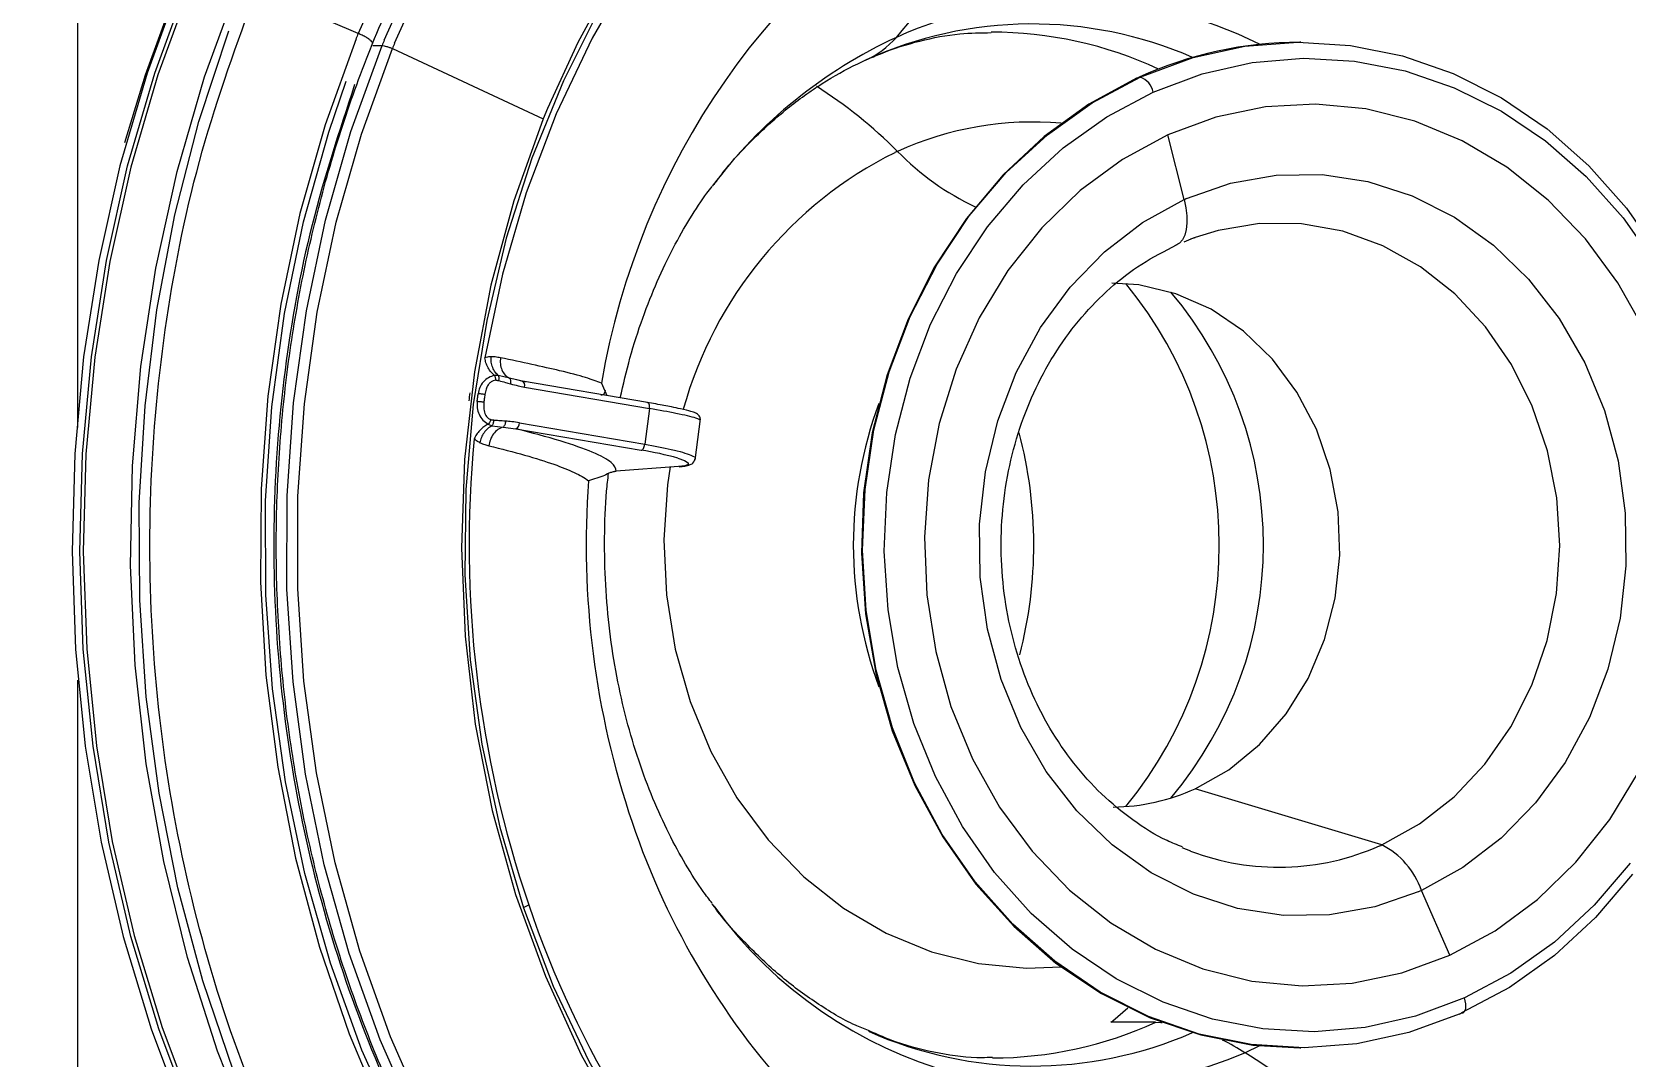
# Model space of a CAD drawing. Extents: x 939 to 1039, y 781 to 934.
# Drawn here: x 967.277 to 970.398, y 817.593 to 819.602 of the extents above; entities that cross this region are included whole.
import ezdxf

# ---------------------------------------------------------------- set-up
doc = ezdxf.new("R2010")
doc.units = 0
doc.header["$MEASUREMENT"] = 0
doc.layers.add('1', color=4, linetype='Continuous')

# ---------------------------------------------------------------- blocks, each defined once
blk = doc.blocks.new('Envoy')
at = {"layer": '1', "color": 3, "linetype": 'Continuous', "lineweight": 25}
for p, q in [((28.7128, 26.8117), (28.7128, 19.6527)), ((29.2619, 20.4243), (29.063, 20.5094)), ((29.2907, 20.4008), (29.3086, 20.4005)), ((29.3288, 20.3946), (29.624, 20.2567)), ((31.1063, 20.4071), (31.1041, 20.4071)), ((30.7919, 20.3386), (30.7898, 20.3386)), ((29.6241, 20.2567), (29.6198, 20.246)), ((29.6326, 20.2775), (29.6241, 20.2567)), ((30.8779, 20.0988), (30.8461, 20.2258)), ((30.8995, 20.0249), (30.8905, 20.0216)), ((29.5361, 19.7548), (29.5286, 19.7548)), ((29.5581, 19.7494), (29.5361, 19.7548)), ((29.5829, 19.7438), (29.5581, 19.7494)), ((29.585, 19.7428), (29.572, 19.746)), ((29.5829, 19.7438), (29.589, 19.7424)), ((29.8282, 19.7017), (29.5832, 19.7438)), ((29.587, 19.7321), (29.8319, 19.6901)), ((29.7379, 19.7397), (29.7481, 19.7155)), ((29.5776, 19.662), (29.8227, 19.62)), ((29.8319, 19.6901), (29.8227, 19.62)), ((29.9209, 19.5889), (29.9314, 19.6697)), ((29.516, 19.6592), (29.5233, 19.6564)), ((29.5233, 19.6564), (29.5454, 19.6538)), ((29.5454, 19.6538), (29.5705, 19.6504)), ((29.5705, 19.6504), (29.8156, 19.6083)), ((29.8885, 19.5764), (29.7669, 19.5672)), ((29.7408, 19.5573), (29.7127, 19.5487)), ((28.7128, 19.1585), (28.7128, 17.2654)), ((31.2644, 18.836), (30.8993, 18.9457)), ((30.873, 18.831), (30.8905, 18.824)), ((31.3973, 18.6199), (31.3419, 18.7469)), ((29.9589, 18.7148), (29.9545, 18.7206)), ((30.8221, 18.4887), (30.7342, 18.4887)), ((31.0255, 18.4427), (30.9969, 18.4292)), ((31.1041, 18.4386), (31.1063, 18.4386))]:
    blk.add_line(p, q, dxfattribs=at)
at = {"layer": '1', "color": 3, "linetype": 'Continuous', "lineweight": 25, "flags": 128}
for points in [[(30.149, 17.0597), (30.0012, 17.1459), (29.8592, 17.2442), (29.7239, 17.3541), (29.5959, 17.475), (29.476, 17.6064), (29.3648, 17.7474), (29.2628, 17.8974), (29.1706, 18.0555), (29.0888, 18.2209), (29.0177, 18.3927), (28.9577, 18.57), (28.9092, 18.7519), (28.8723, 18.9373), (28.8474, 19.1254), (28.8345, 19.315), (28.8337, 19.5052), (28.8449, 19.695), (28.8683, 19.8833), (28.9035, 20.0691), (28.9505, 20.2515), (29.009, 20.4295)], [(29.3342, 20.5868), (29.2619, 20.4243)], [(29.313, 20.4112), (29.3861, 20.5733)], [(29.3332, 20.4053), (29.4059, 20.5663)], [(29.736, 20.4762), (29.6635, 20.3314), (29.6019, 20.18), (29.5517, 20.0232), (29.5133, 19.8621), (29.4869, 19.6978), (29.4727, 19.5315), (29.4709, 19.3645), (29.4813, 19.1979), (29.5041, 19.0329), (29.5389, 18.8707), (29.5855, 18.7125), (29.6437, 18.5593), (29.713, 18.4124), (29.7928, 18.2727), (29.8827, 18.1412), (29.9819, 18.019), (30.0898, 17.9068), (30.2056, 17.8056), (30.3285, 17.7159), (30.4575, 17.6385)], [(31.1156, 21.406), (30.9901, 21.3942), (30.8451, 21.3672), (30.7026, 21.3262), (30.5637, 21.2714), (30.4293, 21.2034), (30.3004, 21.1225), (30.178, 21.0294), (30.0629, 20.9248), (29.9559, 20.8092), (29.8579, 20.6838), (29.7695, 20.5492), (29.6914, 20.4065), (29.6326, 20.2775)], [(30.4788, 21.1819), (30.3472, 21.1072), (30.2219, 21.0197), (30.1036, 20.9199), (29.9935, 20.8086), (29.8922, 20.6867), (29.8007, 20.5551), (29.7195, 20.4148), (29.6493, 20.2669), (29.5907, 20.1125), (29.5441, 19.9528), (29.5099, 19.7891)], [(28.9132, 20.5225), (28.8488, 20.3461), (28.7957, 20.1648), (28.7543, 19.9796), (28.7248, 19.7914), (28.7074, 19.6012), (28.7021, 19.41), (28.7091, 19.219), (28.7281, 19.029), (28.7592, 18.8411), (28.8021, 18.6563), (28.8567, 18.4756), (28.9227, 18.3)], [(28.9378, 18.3), (28.8718, 18.4756), (28.8172, 18.6563), (28.7743, 18.8411), (28.7432, 19.029), (28.7241, 19.219), (28.7172, 19.41), (28.7225, 19.6012), (28.7399, 19.7914), (28.7694, 19.9796), (28.8108, 20.1648), (28.8639, 20.3461), (28.9283, 20.5225)], [(28.9345, 20.5192), (28.8703, 20.3434), (28.8174, 20.1626), (28.7761, 19.9779), (28.7467, 19.7903), (28.7293, 19.6006), (28.7241, 19.4101), (28.731, 19.2196), (28.75, 19.0301), (28.7809, 18.8428), (28.8238, 18.6586), (28.8782, 18.4785), (28.944, 18.3033)], [(28.8057, 20.2107), (28.8457, 20.3432), (28.91, 20.519)], [(29.5966, 17.4554), (29.57, 17.4824), (29.4478, 17.6183), (29.3348, 17.7643), (29.2317, 17.9195), (29.139, 18.0832), (29.0572, 18.2544), (28.9868, 18.4321), (28.9281, 18.6153), (28.8815, 18.8031), (28.8473, 18.9943), (28.8257, 19.1879), (28.8167, 19.3828), (28.8205, 19.578), (28.837, 19.7723), (28.866, 19.9646), (28.9075, 20.1539), (28.9613, 20.3391), (29.0269, 20.5192)], [(29.2577, 20.4138), (29.1972, 20.2452), (29.1481, 20.0717), (29.1107, 19.8944), (29.0853, 19.7144), (29.0719, 19.5327), (29.0706, 19.3503), (29.0815, 19.1684), (29.1045, 18.9879), (29.1395, 18.81), (29.1862, 18.6357), (29.2444, 18.466), (29.3137, 18.3019)], [(29.3767, 18.2916), (29.3049, 18.4545), (29.2444, 18.6232), (29.1957, 18.7969), (29.159, 18.9745), (29.1345, 19.1548), (29.1224, 19.3367), (29.1227, 19.5192), (29.1355, 19.7011), (29.1607, 19.8812), (29.1981, 20.0586), (29.2475, 20.232), (29.3086, 20.4005)], [(29.3965, 18.2985), (29.3251, 18.4603), (29.265, 18.6281), (29.2166, 18.8007), (29.1801, 18.9772), (29.1557, 19.1564), (29.1437, 19.3373), (29.144, 19.5186), (29.1568, 19.6994), (29.1818, 19.8785), (29.219, 20.0548), (29.2681, 20.2272), (29.3288, 20.3946)], [(30.7967, 20.3408), (30.8953, 20.3768), (30.9968, 20.399), (31.1, 20.407), (31.2033, 20.4008), (31.3051, 20.3803), (31.4041, 20.3459), (31.4988, 20.298), (31.5877, 20.2375), (31.6696, 20.1652), (31.7434, 20.082), (31.8079, 19.9893)], [(31.7551, 18.7788), (31.6828, 18.6939), (31.6022, 18.6196), (31.5144, 18.557), (31.4206, 18.507)], [(30.8174, 20.3093), (30.9128, 20.3449), (31.0112, 20.3671), (31.1112, 20.3755), (31.2114, 20.37), (31.3103, 20.3507), (31.4064, 20.3178), (31.4984, 20.2719), (31.5849, 20.2137), (31.6646, 20.1439), (31.7364, 20.0635), (31.7992, 19.9739)], [(31.7503, 18.8), (31.6802, 18.7177), (31.6021, 18.6456), (31.5169, 18.5848), (31.426, 18.5363)], [(30.1976, 17.3278), (30.1294, 17.3696), (29.9923, 17.4659), (29.8621, 17.5741), (29.7398, 17.6938), (29.626, 17.824), (29.5214, 17.9641), (29.4267, 18.1131), (29.3425, 18.2702), (29.2693, 18.4344), (29.2075, 18.6047), (29.1575, 18.78), (29.1197, 18.9592), (29.0942, 19.1413), (29.0812, 19.3252), (29.0808, 19.5096), (29.0931, 19.6935), (29.1178, 19.8757), (29.1549, 20.0552), (29.2042, 20.2307), (29.2383, 20.3307)], [(30.7848, 20.3363), (30.6913, 20.2856), (30.6038, 20.2224), (30.5236, 20.1475), (30.4518, 20.0622), (30.3895, 19.9675), (30.3376, 19.8649), (30.2968, 19.7559), (30.2677, 19.6421), (30.2508, 19.5251), (30.2463, 19.4066), (30.2542, 19.2883), (30.2745, 19.172), (30.3068, 19.0593), (30.3507, 18.952), (30.4055, 18.8514), (30.4705, 18.7591), (30.5447, 18.6765), (30.6271, 18.6047), (30.7163, 18.5449), (30.8112, 18.4977), (30.9103, 18.464), (31.0123, 18.4442), (31.1041, 18.4386)], [(31.4158, 18.5048), (31.3173, 18.4688), (31.2157, 18.4466), (31.1125, 18.4386), (31.0092, 18.4449), (30.9074, 18.4654), (30.8084, 18.4998), (30.7138, 18.5476), (30.6248, 18.6081), (30.5429, 18.6805), (30.4691, 18.7636), (30.4046, 18.8563), (30.3503, 18.9573), (30.307, 19.065), (30.2753, 19.1779), (30.2556, 19.2944), (30.2483, 19.4127), (30.2535, 19.5312), (30.271, 19.6481), (30.3007, 19.7617), (30.3421, 19.8704), (30.3946, 19.9726), (30.4575, 20.0669), (30.5297, 20.1517), (30.6103, 20.226), (30.6982, 20.2886), (30.7919, 20.3386)], [(31.426, 18.5363), (31.3306, 18.5007), (31.2322, 18.4785), (31.1322, 18.4701), (31.032, 18.4756), (30.9331, 18.4949), (30.837, 18.5278), (30.745, 18.5737), (30.6585, 18.632), (30.5788, 18.7018), (30.507, 18.7821), (30.4442, 18.8718), (30.3912, 18.9695), (30.3489, 19.0738), (30.3179, 19.1832), (30.2985, 19.2961), (30.2912, 19.4108), (30.296, 19.5257), (30.3129, 19.6392), (30.3415, 19.7494), (30.3815, 19.8549), (30.4323, 19.9541), (30.4931, 20.0456), (30.5632, 20.128), (30.6413, 20.2), (30.7265, 20.2608), (30.8174, 20.3093)], [(31.3973, 18.6199), (31.4863, 18.668), (31.5691, 18.729), (31.6442, 18.802), (31.7103, 18.8855), (31.7664, 18.9782)], [(31.7797, 19.8411), (31.7265, 19.936), (31.6629, 20.0222), (31.5901, 20.0981), (31.5092, 20.1624), (31.4218, 20.2141), (31.3292, 20.2523), (31.233, 20.2763), (31.135, 20.2856), (31.0367, 20.2802), (30.9398, 20.2602), (30.8461, 20.2258)], [(29.6198, 20.246), (29.5667, 20.0965), (29.5217, 19.9312), (29.4894, 19.762), (29.4701, 19.5902), (29.464, 19.4172), (29.471, 19.2442), (29.4911, 19.0725), (29.5242, 18.9035), (29.57, 18.7385), (29.6282, 18.5787), (29.6983, 18.4253), (29.7798, 18.2795), (29.872, 18.1424), (29.9744, 18.015), (30.086, 17.8984), (30.206, 17.7934), (30.3205, 17.7094)], [(30.8461, 20.2258), (30.7571, 20.1776), (30.6743, 20.1166), (30.5992, 20.0437), (30.5331, 19.9601), (30.477, 19.8674), (30.4319, 19.767), (30.3986, 19.6608), (30.3777, 19.5505), (30.3696, 19.438), (30.3743, 19.3253), (30.3918, 19.2142), (30.4217, 19.1067), (30.4637, 19.0046), (30.5169, 18.9096), (30.5805, 18.8235), (30.6533, 18.7476), (30.7342, 18.6832), (30.8216, 18.6315), (30.9142, 18.5933), (31.0104, 18.5694), (31.1084, 18.56), (31.2067, 18.5654), (31.3036, 18.5855), (31.3973, 18.6199)], [(30.8825, 20.1008), (30.9687, 20.131), (31.0578, 20.1468), (31.1479, 20.148), (31.2373, 20.1344), (31.3241, 20.1065), (31.4065, 20.0647), (31.4829, 20.0099), (31.5518, 19.9432), (31.6117, 19.8659), (31.6615, 19.7797), (31.7001, 19.6863), (31.7267, 19.5875), (31.7408, 19.4854), (31.7422, 19.382), (31.7307, 19.2795), (31.7067, 19.1798), (31.6706, 19.0851), (31.6231, 18.9972), (31.5652, 18.9179), (31.4982, 18.8489), (31.4232, 18.7915), (31.3419, 18.7469)], [(31.3373, 18.7448), (31.2511, 18.7146), (31.162, 18.6988), (31.0719, 18.6977), (30.9825, 18.7112), (30.8958, 18.7392), (30.8133, 18.781), (30.7369, 18.8358), (30.668, 18.9025), (30.6081, 18.9797), (30.5583, 19.0659), (30.5198, 19.1593), (30.4931, 19.2581), (30.479, 19.3602), (30.4776, 19.4636), (30.4891, 19.5662), (30.5131, 19.6658), (30.5492, 19.7605), (30.5967, 19.8484), (30.6546, 19.9277), (30.7217, 19.9967), (30.7966, 20.0541), (30.8779, 20.0988)], [(30.8779, 20.0988), (30.8813, 20.0825), (30.8831, 20.0671), (30.8833, 20.0529), (30.882, 20.0401), (30.879, 20.0292), (30.8745, 20.0204), (30.8687, 20.0138), (30.8616, 20.0096)], [(31.2644, 18.836), (31.3382, 18.8769), (31.4059, 18.9299), (31.4659, 18.9938), (31.5171, 19.0673), (31.5581, 19.1487), (31.5881, 19.2362), (31.6064, 19.3279), (31.6127, 19.4216), (31.6068, 19.5154), (31.5887, 19.6071), (31.559, 19.6947), (31.5182, 19.7763), (31.4674, 19.85), (31.4075, 19.9142), (31.34, 19.9675), (31.2663, 20.0087), (31.1881, 20.0369), (31.1071, 20.0514), (31.0252, 20.052), (30.9441, 20.0385), (30.8995, 20.0249)], [(30.8993, 18.9457), (30.9655, 18.9831), (31.0254, 19.0325), (31.0775, 19.0926), (31.1202, 19.1617), (31.1524, 19.2379), (31.1733, 19.3191), (31.1822, 19.4032), (31.1789, 19.4878), (31.1635, 19.5706), (31.1365, 19.6494), (31.0985, 19.7221), (31.0506, 19.7865), (30.9941, 19.8411), (30.9306, 19.8842), (30.8617, 19.9147), (30.7894, 19.9319), (30.7366, 19.9356)], [(29.8723, 19.5761), (29.8672, 19.5409), (29.8599, 19.4332), (29.8649, 19.3254), (29.882, 19.2191), (29.9111, 19.1164), (29.9516, 19.0188), (30.0028, 18.9282), (30.0639, 18.8459), (30.1338, 18.7735), (30.2113, 18.7121), (30.2951, 18.6628), (30.3838, 18.6265), (30.4758, 18.6037), (30.5697, 18.5949), (30.637, 18.5972)], [(29.8875, 19.5927), (29.9004, 19.5881), (29.9072, 19.584), (29.9075, 19.5806), (29.9011, 19.5781), (29.8885, 19.5764)], [(30.7342, 18.4887), (30.7385, 18.4917), (30.7679, 18.5173)], [(31.4206, 18.507), (31.4234, 18.5075), (31.4257, 18.5092), (31.4275, 18.5119), (31.4286, 18.5156), (31.4289, 18.52), (31.4286, 18.5251), (31.4276, 18.5306), (31.426, 18.5363)], [(30.8221, 18.4887), (30.8321, 18.4884), (30.8349, 18.4883)]]:
    blk.add_lwpolyline(points, dxfattribs=at)
at = {"layer": '1', "color": 3, "linetype": 'Continuous', "lineweight": 25}
for centre, radius, start, end in [((31.1787, 19.4965), 1.4611, 119.8789, 170.4185), ((29.5959, 21.0494), 0.9578, 318.6386, 335.3404), ((30.656, 19.6664), 0.824, 63.3551, 114.4592), ((30.5802, 19.6569), 0.7858, 66.4401, 114.4891), ((31.79, 19.405), 2.7259, 158.0423, 158.2798), ((31.6223, 19.4674), 2.4948, 157.7699, 158.0354), ((30.7126, 19.5562), 0.9478, 114.817, 143.1092), ((30.1809, 20.5348), 0.1787, 294.3146, 318.5224), ((30.4996, 19.6466), 0.7802, 65.1482, 89.962), ((31.5786, 19.4869), 2.426, 157.7565, 158.0279), ((31.1051, 19.6465), 0.7605, 90.0718, 114.4907), ((29.6563, 19.5332), 0.9341, 44.961, 57.493), ((31.2029, 19.4256), 1.0021, 114.3457, 114.6627), ((31.1425, 19.5617), 0.8523, 113.9339, 114.2872), ((30.7785, 20.3012), 0.0397, 11.7616, 70.2722), ((30.5819, 19.613), 0.6378, 85.0438, 114.5182), ((30.6338, 19.4935), 0.7681, 114.337, 114.7797), ((30.6916, 20.5567), 0.5217, 224.1573, 244.7722), ((30.6689, 19.475), 0.7999, 116.5133, 164.514), ((31.1046, 19.5974), 0.5502, 113.8013, 114.3286), ((31.0451, 19.604), 0.4452, 113.7852, 114.351), ((30.1378, 19.4228), 0.8086, 320.7315, 39.2685), ((30.2657, 19.4228), 0.7672, 319.8042, 40.1958), ((29.5782, 19.7356), 0.00947, 338.5971, 60.2167), ((31.5874, 19.4354), 2.1263, 172.29, 172.7115), ((31.0207, 19.4228), 0.7901, 159.4586, 200.5414), ((29.5652, 19.6616), 0.0124, 295.0146, 1.9569), ((31.6616, 19.4225), 2.1826, 174.5298, 198.8158), ((29.7325, 19.4228), 0.8512, 345.3919, 14.964), ((29.7277, 19.0299), 0.5851, 74.1452, 81.3575), ((31.3877, 19.4223), 1.6797, 175.6833, 198.8216), ((30.8129, 19.3504), 1.4672, 303.1396, 350.4854), ((30.735, 19.3062), 0.3962, 270.581, 294.4945), ((31.2215, 19.3602), 1.5024, 198.6231, 223.438), ((31.063, 19.2772), 0.485, 249.1585, 294.0065), ((31.0084, 19.4036), 0.6227, 293.8658, 294.2703), ((31.193, 18.6956), 0.1575, 18.9878, 63.046), ((31.0845, 19.3175), 0.626, 293.8144, 294.2778), ((29.5597, 18.7838), 0.0745, 289.9282, 298.858), ((31.4364, 19.3374), 1.942, 198.5845, 224.7656), ((30.656, 19.2192), 0.8604, 215.8904, 293.337), ((31.0115, 19.4145), 0.9955, 293.9593, 294.2618), ((30.5005, 19.1949), 0.7761, 270.1789, 294.4861), ((30.5802, 19.1887), 0.7857, 245.9673, 293.5611), ((30.7318, 18.0107), 0.4953, 57.6489, 63.4975), ((29.5801, 16.2101), 2.6328, 48.403, 57.4431)]:
    blk.add_arc(centre, radius, start, end, dxfattribs=at)
for points, knots in [([(29.29, 20.4043), (29.3011, 20.4311), (29.3335, 20.509), (29.3946, 20.6339), (29.4758, 20.7762), (29.5661, 20.9112), (29.6645, 21.0385), (29.7712, 21.1564), (29.8538, 21.2389), (29.9025, 21.2788), (29.9111, 21.2858)], [0, 0, 0, 0, 0.0775904, 0.225989, 0.3744118, 0.5228506, 0.6713056, 0.819786, 0.9682957, 1, 1, 1, 1]), ([(30.1623, 17.0752), (30.0746, 17.1265), (29.8992, 17.2291), (29.661, 17.4312), (29.4465, 17.6646), (29.2607, 17.9288), (29.1065, 18.2183), (28.9866, 18.5286), (28.903, 18.8541), (28.8572, 19.1893), (28.8498, 19.5286), (28.8817, 19.8658), (28.9492, 20.1967), (29.0251, 20.4052), (29.0631, 20.5094)], [0, 0, 0, 0, 0.083333, 0.166667, 0.25, 0.333333, 0.416666, 0.5, 0.583333, 0.666667, 0.75, 0.833333, 0.916667, 1, 1, 1, 1]), ([(29.29, 20.4043), (29.29, 20.4043), (29.2906, 20.4048), (29.2899, 20.4065), (29.2877, 20.4093), (29.2834, 20.4128), (29.2775, 20.4165), (29.2702, 20.4205), (29.2647, 20.423), (29.2619, 20.4243)], [0, 0, 0, 0, 0.001683, 0.168087, 0.334456, 0.50084, 0.667218, 0.833605, 1, 1, 1, 1]), ([(30.2554, 20.3724), (30.265, 20.3765), (30.3002, 20.3918), (30.3616, 20.411), (30.4336, 20.4249), (30.4801, 20.4254), (30.5005, 20.4257)], [0, 0, 0, 0, 0.116469, 0.427778, 0.748035, 1, 1, 1, 1]), ([(29.9132, 17.5576), (29.9078, 17.5621), (29.862, 17.5991), (29.7819, 17.6784), (29.6743, 17.7954), (29.5751, 17.922), (29.484, 18.0563), (29.4018, 18.198), (29.3287, 18.3462), (29.2652, 18.5002), (29.2116, 18.659), (29.1683, 18.8219), (29.1354, 18.988), (29.1131, 19.1564), (29.1016, 19.3263), (29.1009, 19.4966), (29.111, 19.6666), (29.1318, 19.8352), (29.1632, 20.0017), (29.2053, 20.165), (29.2488, 20.299), (29.2795, 20.3775), (29.29, 20.4043)], [0, 0, 0, 0, 0.007251, 0.060922, 0.114579, 0.168223, 0.221856, 0.27548, 0.329095, 0.382704, 0.436308, 0.489908, 0.543504, 0.597098, 0.650689, 0.704279, 0.757868, 0.811456, 0.865043, 0.918631, 0.972219, 1, 1, 1, 1]), ([(29.3086, 20.4005), (29.3098, 20.4004), (29.3122, 20.4002), (29.3174, 20.3989), (29.3231, 20.397), (29.3269, 20.3954), (29.3288, 20.3946)], [0, 0, 0, 0, 0.250057, 0.50006, 0.750076, 1, 1, 1, 1]), ([(29.9584, 20.1286), (29.9643, 20.1367), (29.9889, 20.1704), (30.0369, 20.2208), (30.1015, 20.2793), (30.1696, 20.3277), (30.2213, 20.3566), (30.25, 20.3699), (30.2554, 20.3724)], [0, 0, 0, 0, 0.068055, 0.282491, 0.50032, 0.722862, 0.947886, 1, 1, 1, 1]), ([(29.2549, 20.3239), (29.2251, 20.2331), (29.1653, 20.0517), (29.114, 19.7659), (29.0919, 19.4759), (29.1022, 19.1847), (29.1437, 18.8973), (29.2162, 18.6181), (29.3185, 18.3514), (29.4489, 18.1014), (29.6054, 17.8719), (29.7858, 17.6671), (29.9861, 17.4873), (30.1341, 17.3934), (30.208, 17.3464)], [0, 0, 0, 0, 0.083333, 0.166667, 0.25, 0.333333, 0.416667, 0.5, 0.583333, 0.666667, 0.75, 0.833333, 0.916667, 1, 1, 1, 1]), ([(29.7745, 19.7109), (29.7806, 19.7373), (29.7934, 19.7922), (29.8183, 19.8686), (29.847, 19.9408), (29.8785, 20.0062), (29.9114, 20.0635), (29.9374, 20.103), (29.9511, 20.1201), (29.9544, 20.1243)], [0, 0, 0, 0, 0.140079, 0.292185, 0.447654, 0.607437, 0.772613, 0.944454, 1, 1, 1, 1]), ([(28.7128, 17.2654), (28.6622, 17.3301), (28.5585, 17.4629), (28.4037, 17.6773), (28.252, 17.8984), (28.1034, 18.1255), (27.9574, 18.3569), (27.8045, 18.6076), (27.6439, 18.8782), (27.4784, 19.1636), (27.3134, 19.4527), (27.1482, 19.7441), (27.0378, 19.9386), (26.9813, 20.038)], [0, 0, 0, 0, 0.078376, 0.160794, 0.247505, 0.327034, 0.410498, 0.497988, 0.594708, 0.696564, 0.797277, 0.896353, 1, 1, 1, 1]), ([(30.8743, 18.8321), (30.8642, 18.836), (30.8306, 18.8489), (30.7771, 18.8832), (30.7155, 18.9337), (30.6608, 18.9944), (30.6138, 19.0633), (30.5754, 19.1392), (30.5464, 19.2206), (30.5274, 19.3059), (30.5187, 19.3935), (30.5205, 19.4815), (30.5326, 19.5683), (30.5549, 19.6521), (30.5867, 19.7314), (30.6275, 19.8045), (30.6764, 19.8703), (30.7323, 19.9271), (30.7946, 19.9755), (30.84, 19.9985), (30.863, 20.0102)], [0, 0, 0, 0, 0.024914, 0.083669, 0.141958, 0.199823, 0.257351, 0.314629, 0.371734, 0.428724, 0.485633, 0.542488, 0.599306, 0.656099, 0.712892, 0.769716, 0.826627, 0.883697, 0.941026, 1, 1, 1, 1]), ([(30.8776, 20.0162), (30.8838, 20.019), (30.8908, 20.0223), (30.8982, 20.0243), (30.8991, 20.0246)], [0, 0, 0, 0, 0.874055, 1, 1, 1, 1]), ([(29.522, 19.7914), (29.5197, 19.7913), (29.5157, 19.7912), (29.5116, 19.7897), (29.5099, 19.7891)], [0, 0, 0, 0, 0.560565, 1, 1, 1, 1]), ([(29.5286, 19.7548), (29.5262, 19.7569), (29.5215, 19.761), (29.5158, 19.7697), (29.5116, 19.7792), (29.5104, 19.7859), (29.5099, 19.7891)], [0, 0, 0, 0, 0.249556, 0.505285, 0.758252, 1, 1, 1, 1]), ([(29.5219, 19.7907), (29.522, 19.7909), (29.522, 19.7911), (29.522, 19.7913), (29.522, 19.7914)], [0, 0, 0, 0, 0.559828, 1, 1, 1, 1]), ([(29.5361, 19.7548), (29.5339, 19.7568), (29.5294, 19.761), (29.5248, 19.77), (29.522, 19.7802), (29.5219, 19.7873), (29.5219, 19.7907)], [0, 0, 0, 0, 0.249788, 0.50611, 0.759187, 1, 1, 1, 1]), ([(29.5403, 19.7893), (29.5369, 19.7899), (29.531, 19.791), (29.5247, 19.7913), (29.522, 19.7914)], [0, 0, 0, 0, 0.559303, 1, 1, 1, 1]), ([(29.5403, 19.7893), (29.54, 19.7853), (29.5394, 19.7769), (29.5427, 19.765), (29.5489, 19.7549), (29.5551, 19.7512), (29.5581, 19.7494)], [0, 0, 0, 0, 0.233418, 0.486564, 0.746962, 1, 1, 1, 1]), ([(29.7379, 19.7397), (29.7287, 19.7432), (29.7104, 19.7501), (29.6501, 19.7661), (29.5819, 19.7805), (29.5403, 19.7893)], [0, 0, 0, 0, 0.280163, 0.560321, 1, 1, 1, 1]), ([(29.5286, 19.7548), (29.5247, 19.7536), (29.517, 19.7514), (29.5064, 19.7426), (29.4993, 19.7314), (29.4976, 19.723), (29.4967, 19.719)], [0, 0, 0, 0, 0.270296, 0.528518, 0.772279, 1, 1, 1, 1]), ([(29.5312, 19.7453), (29.5311, 19.7462), (29.531, 19.748), (29.5305, 19.7507), (29.5297, 19.753), (29.529, 19.7542), (29.5286, 19.7548)], [0, 0, 0, 0, 0.246508, 0.499897, 0.753427, 1, 1, 1, 1]), ([(29.5372, 19.7446), (29.5373, 19.7456), (29.5377, 19.7477), (29.5376, 19.7506), (29.5371, 19.7531), (29.5365, 19.7542), (29.5361, 19.7548)], [0, 0, 0, 0, 0.245277, 0.500013, 0.754538, 1, 1, 1, 1]), ([(29.5312, 19.7453), (29.5294, 19.745), (29.5257, 19.7445), (29.5206, 19.7413), (29.5156, 19.7358), (29.5116, 19.7275), (29.5104, 19.7209), (29.5098, 19.7173)], [0, 0, 0, 0, 0.149464, 0.312496, 0.494166, 0.73224, 1, 1, 1, 1]), ([(29.5312, 19.7453), (29.5323, 19.7453), (29.5343, 19.7452), (29.5363, 19.7448), (29.5372, 19.7446)], [0, 0, 0, 0, 0.5596803, 1, 1, 1, 1]), ([(29.5372, 19.7446), (29.5414, 19.7435), (29.5491, 19.7414), (29.5567, 19.7393), (29.56, 19.7383)], [0, 0, 0, 0, 0.559971, 1, 1, 1, 1]), ([(29.56, 19.7383), (29.5602, 19.7396), (29.5606, 19.7421), (29.5604, 19.7455), (29.5596, 19.7482), (29.5586, 19.749), (29.5581, 19.7494)], [0, 0, 0, 0, 0.243009, 0.499979, 0.756933, 1, 1, 1, 1]), ([(29.56, 19.7383), (29.565, 19.737), (29.5739, 19.7346), (29.583, 19.7329), (29.587, 19.7321)], [0, 0, 0, 0, 0.55997, 1, 1, 1, 1]), ([(29.7368, 19.7165), (29.7387, 19.7165), (29.7431, 19.7164), (29.7447, 19.7225), (29.7455, 19.7261)], [0, 0, 0, 0, 0.4144314, 1, 1, 1, 1]), ([(29.4947, 19.7036), (29.4945, 19.6995), (29.494, 19.691), (29.498, 19.6782), (29.5059, 19.6666), (29.5126, 19.6617), (29.516, 19.6592)], [0, 0, 0, 0, 0.229218, 0.473251, 0.730957, 1, 1, 1, 1]), ([(29.4947, 19.7036), (29.4951, 19.7065), (29.4957, 19.7116), (29.4964, 19.7168), (29.4967, 19.719)], [0, 0, 0, 0, 0.560031, 1, 1, 1, 1]), ([(29.5078, 19.7021), (29.5067, 19.7022), (29.5046, 19.7026), (29.5011, 19.703), (29.4976, 19.7034), (29.4957, 19.7036), (29.4947, 19.7036)], [0, 0, 0, 0, 0.244372, 0.499997, 0.755571, 1, 1, 1, 1]), ([(29.5098, 19.7173), (29.5087, 19.7175), (29.5066, 19.7179), (29.5031, 19.7184), (29.4996, 19.7188), (29.4977, 19.7189), (29.4967, 19.719)], [0, 0, 0, 0, 0.244506, 0.499954, 0.755633, 1, 1, 1, 1]), ([(29.5078, 19.7021), (29.5075, 19.6976), (29.5069, 19.6892), (29.51, 19.6785), (29.5151, 19.6714), (29.5191, 19.6693), (29.521, 19.6682)], [0, 0, 0, 0, 0.333492, 0.622379, 0.821339, 1, 1, 1, 1]), ([(29.5098, 19.7173), (29.5094, 19.7145), (29.5087, 19.7094), (29.5081, 19.7043), (29.5078, 19.7021)], [0, 0, 0, 0, 0.559903, 1, 1, 1, 1]), ([(29.8748, 19.693), (29.8701, 19.694), (29.8569, 19.6968), (29.8385, 19.6999), (29.8267, 19.702)], [0, 0, 0, 0, 0.354253, 1, 1, 1, 1]), ([(29.8319, 19.6901), (29.832, 19.6916), (29.8322, 19.6946), (29.8315, 19.6984), (29.8299, 19.7011), (29.8285, 19.7016), (29.8278, 19.7018)], [0, 0, 0, 0, 0.250059, 0.499934, 0.750045, 1, 1, 1, 1]), ([(29.9307, 19.6668), (29.9309, 19.6675), (29.9316, 19.67), (29.9302, 19.6741), (29.9278, 19.6775), (29.9249, 19.6797), (29.9207, 19.682), (29.9124, 19.6847), (29.8976, 19.6885), (29.8809, 19.6918), (29.8748, 19.693)], [0, 0, 0, 0, 0.0193, 0.067376, 0.11104, 0.162426, 0.251231, 0.481683, 0.811662, 1, 1, 1, 1]), ([(29.521, 19.6682), (29.5207, 19.6673), (29.52, 19.6653), (29.5184, 19.662), (29.5169, 19.6603), (29.516, 19.6592)], [0, 0, 0, 0, 0.2772224, 0.5621135, 1, 1, 1, 1]), ([(29.527, 19.6669), (29.5259, 19.667), (29.5238, 19.6672), (29.5219, 19.6679), (29.521, 19.6682)], [0, 0, 0, 0, 0.559678, 1, 1, 1, 1]), ([(29.527, 19.6669), (29.5269, 19.6658), (29.5267, 19.6637), (29.5259, 19.6607), (29.5247, 19.6581), (29.5238, 19.657), (29.5233, 19.6564)], [0, 0, 0, 0, 0.245272, 0.500009, 0.75468, 1, 1, 1, 1]), ([(29.5502, 19.6652), (29.5459, 19.6655), (29.5382, 19.666), (29.5304, 19.6666), (29.527, 19.6669)], [0, 0, 0, 0, 0.560012, 1, 1, 1, 1]), ([(29.5502, 19.6652), (29.5501, 19.6639), (29.5499, 19.6613), (29.5488, 19.6578), (29.5472, 19.6551), (29.546, 19.6542), (29.5454, 19.6538)], [0, 0, 0, 0, 0.2431191, 0.4999993, 0.7569387, 1, 1, 1, 1]), ([(29.5776, 19.662), (29.5725, 19.6628), (29.5634, 19.6642), (29.5543, 19.6649), (29.5502, 19.6652)], [0, 0, 0, 0, 0.56002, 1, 1, 1, 1]), ([(29.9301, 19.6667), (29.9305, 19.6668), (29.9326, 19.6677), (29.9249, 19.6706), (29.9077, 19.6753), (29.8794, 19.6815), (29.8503, 19.6868), (29.8319, 19.6901)], [0, 0, 0, 0, 0.048435, 0.300378, 0.499743, 0.683006, 1, 1, 1, 1]), ([(29.516, 19.6592), (29.5132, 19.6576), (29.5074, 19.6545), (29.4997, 19.6474), (29.4931, 19.6392), (29.4903, 19.6334), (29.489, 19.6305)], [0, 0, 0, 0, 0.249565, 0.505289, 0.758232, 1, 1, 1, 1]), ([(29.5, 19.6231), (29.4978, 19.6242), (29.494, 19.6262), (29.4905, 19.6292), (29.489, 19.6305)], [0, 0, 0, 0, 0.562035, 1, 1, 1, 1]), ([(29.5233, 19.6564), (29.5205, 19.6547), (29.515, 19.6513), (29.508, 19.643), (29.5026, 19.6334), (29.5008, 19.6265), (29.5, 19.6231)], [0, 0, 0, 0, 0.250229, 0.506827, 0.759843, 1, 1, 1, 1]), ([(29.5454, 19.6538), (29.542, 19.6524), (29.535, 19.6497), (29.5263, 19.6407), (29.52, 19.6295), (29.5184, 19.6212), (29.5176, 19.6173)], [0, 0, 0, 0, 0.252951, 0.513327, 0.766495, 1, 1, 1, 1]), ([(29.7669, 19.5672), (29.7654, 19.5728), (29.7625, 19.5838), (29.7237, 19.6041), (29.6624, 19.6262), (29.6011, 19.6423), (29.5705, 19.6504)], [0, 0, 0, 0, 0.249993, 0.499999, 0.750008, 1, 1, 1, 1]), ([(29.5, 19.6231), (29.5033, 19.6218), (29.5092, 19.6195), (29.515, 19.6179), (29.5176, 19.6173)], [0, 0, 0, 0, 0.560598, 1, 1, 1, 1]), ([(29.5176, 19.6173), (29.5419, 19.6111), (29.5908, 19.5986), (29.6455, 19.5811), (29.689, 19.5641), (29.7045, 19.5541), (29.7127, 19.5487)], [0, 0, 0, 0, 0.247979, 0.500002, 0.735042, 1, 1, 1, 1]), ([(29.8156, 19.6083), (29.8163, 19.6085), (29.8179, 19.6089), (29.8201, 19.6116), (29.8219, 19.6155), (29.8224, 19.6185), (29.8227, 19.62)], [0, 0, 0, 0, 0.250026, 0.500041, 0.749974, 1, 1, 1, 1]), ([(29.8227, 19.62), (29.841, 19.6166), (29.8701, 19.6113), (29.8983, 19.6041), (29.9157, 19.5981), (29.9233, 19.5939), (29.9208, 19.5922), (29.9206, 19.592)], [0, 0, 0, 0, 0.316578, 0.500748, 0.701753, 0.969269, 1, 1, 1, 1]), ([(29.8899, 19.5762), (29.8938, 19.5766), (29.9024, 19.5774), (29.9098, 19.5793), (29.9183, 19.583), (29.9203, 19.5898), (29.921, 19.5923)], [0, 0, 0, 0, 0.2785594, 0.6261783, 0.8580338, 1, 1, 1, 1]), ([(29.7669, 19.5672), (29.7669, 19.5672), (29.7668, 19.5672), (29.7668, 19.5672), (29.7667, 19.5672), (29.7666, 19.5672), (29.7664, 19.5671), (29.766, 19.5671), (29.7653, 19.567), (29.7641, 19.5668), (29.7619, 19.5663), (29.7579, 19.5653), (29.7507, 19.5628), (29.7447, 19.5595), (29.7408, 19.5573)], [0, 0, 0, 0, 0.001685, 0.003009, 0.005383, 0.009621, 0.017199, 0.030712, 0.05486, 0.098027, 0.175158, 0.312985, 0.559461, 1, 1, 1, 1]), ([(29.9544, 18.7216), (29.9486, 18.7291), (29.9321, 18.7502), (29.9031, 18.7957), (29.8697, 18.8564), (29.8384, 18.9248), (29.8104, 18.9996), (29.7864, 19.08), (29.7672, 19.1651), (29.7533, 19.2538), (29.7451, 19.3449), (29.7433, 19.4369), (29.7456, 19.5102), (29.7504, 19.5515), (29.7517, 19.5629)], [0, 0, 0, 0, 0.05599, 0.159118, 0.257509, 0.352199, 0.444024, 0.533677, 0.621733, 0.708684, 0.794958, 0.880941, 0.966995, 1, 1, 1, 1]), ([(30.2602, 18.4725), (30.2516, 18.4759), (30.2176, 18.4893), (30.1593, 18.5248), (30.087, 18.5777), (30.0204, 18.642), (29.9774, 18.6881), (29.9586, 18.7153), (29.9585, 18.7153)], [0, 0, 0, 0, 0.0811023, 0.3241102, 0.5565328, 0.7808821, 0.9993622, 1, 1, 1, 1]), ([(30.5026, 18.42), (30.4958, 18.4196), (30.4612, 18.4179), (30.3989, 18.427), (30.3247, 18.444), (30.2785, 18.4644), (30.2602, 18.4725)], [0, 0, 0, 0, 0.08359, 0.431474, 0.775144, 1, 1, 1, 1])]:
    blk.add_open_spline(points, degree=3, knots=knots, dxfattribs=at)

msp = doc.modelspace()

# ---------------------------------------------------------------- block references
at = {"layer": '1'}
msp.add_blockref('Envoy', (938.6538, 799.1744), dxfattribs=at)

doc.saveas('drawing.dxf')
